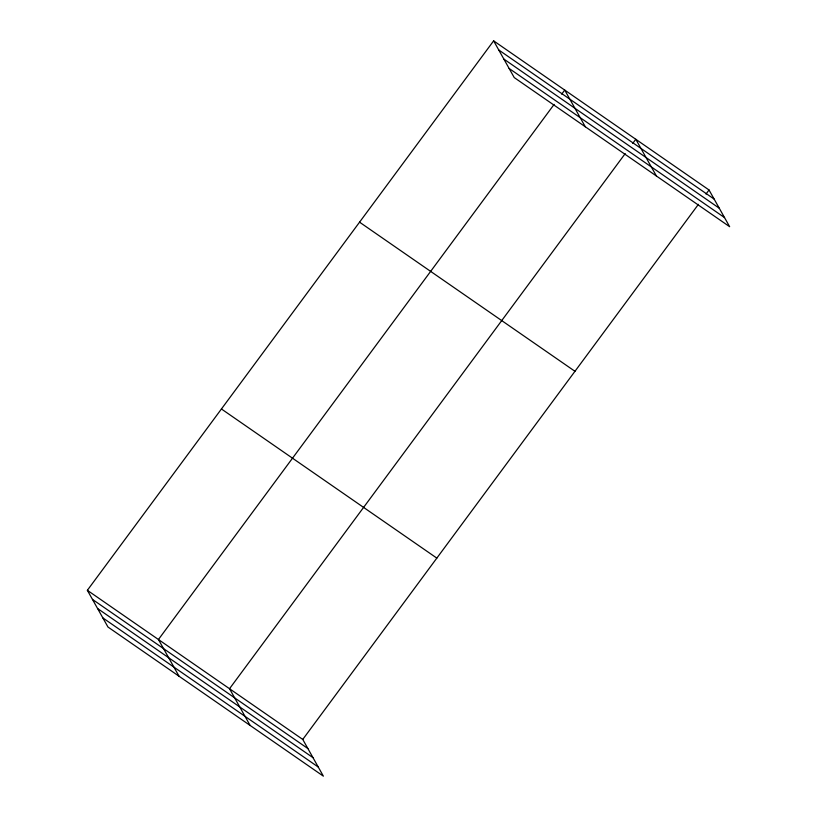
<?xml version="1.0" encoding="UTF-8"?>
<svg xmlns="http://www.w3.org/2000/svg" width="817" height="817" viewBox="0 0 817 817"><rect width="100%" height="100%" fill="white"/><g stroke="black" fill="none" stroke-linecap="round" stroke-linejoin="round"><path stroke-width="1.23" d="M87.358 590.303L302.76 739.426L323.369 776.15L107.967 627.017L87.358 590.303L493.631 40.85L709.033 189.983L729.642 226.697L514.24 77.574L493.631 40.85M554.11 104.402L158.437 639.517L179.046 676.231M561.688 94.159L564.721 90.064L585.319 126.788M625.189 153.616L229.526 688.721L250.125 725.445M632.767 143.373L635.8 139.278L656.408 175.992M302.76 739.426L698.433 204.321M706 194.078L709.033 189.983M498.748 49.96L714.15 199.093M503.864 59.079L719.256 208.202M509.134 68.465L724.526 217.588M359.562 222.173L574.964 371.296M221.427 408.98L436.829 558.113M92.474 599.412L307.876 748.546M97.591 608.522L312.982 757.655M102.85 617.907L318.252 767.04"/></g></svg>
